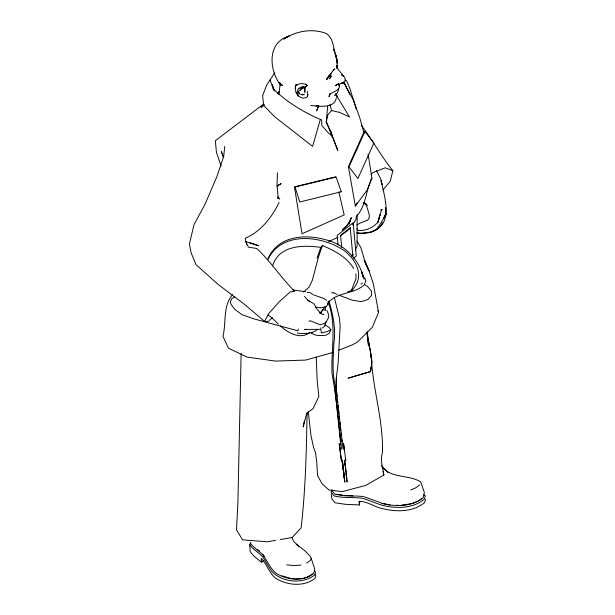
<?xml version="1.0" encoding="UTF-8"?>
<svg xmlns="http://www.w3.org/2000/svg" width="615" height="615" viewBox="0 0 615 615"><rect width="100%" height="100%" fill="white"/><g stroke="black" fill="none" stroke-linecap="round" stroke-linejoin="round"><path stroke-width="0.92" d="M357.131 214.666L357.107 246.038L355.278 250.297M343.085 448.912L336.074 388.396L336.39 377.533L338.096 363.38L340.149 325.988L339.426 318.247L334.276 297.191M277.403 172.792L277.034 184.708L278.241 198.745L277.496 197.138M241.126 353.479L237.874 503.747L236.498 529.899L242.61 539.855L267.271 541.784L275.558 540.362M338.404 89.09L338.35 90.789L337.097 93.257L334.683 95.471L336.044 93.872L335.852 94.256M325.281 310.629L325.389 307.784M370.561 371.537L348.221 378.156L370.545 371.591L370.714 367.785M370.707 367.824L370.545 371.591L372.098 361.566L367.07 332.246M336.082 383.06L336.39 377.533M307.285 412.642L307 416.386C306.401 453.678 305.378 490.832 301.142 527.824L292.133 537.518L280.163 539.57M295.369 88.314L296.007 84.624M327.657 106.218L326.273 121.962L337.773 150.391L330.686 131.264L326.273 121.962L327.872 114.774L331.554 110.531L329.924 104.55M280.209 83.302L278.941 94.633M325.996 321.576L324.904 325.919L322.414 328.018M224.759 146.347L223.699 156.418L216.772 176.889L205.187 203.957L194.025 224.567L189.382 244.055L191.173 253.011L196.077 264.704L217.779 284.153L244.301 304.202L264.581 321.422L268.209 321.414M356.331 216.495L356.031 219.294L352.595 224.906M331.285 493.891L331.892 499.096L335.029 502.77L345.461 504.315L359.429 504.953L359.852 501.148M331.016 76.268L330.916 76.929L330.586 74.938L330.916 76.929L329.479 78.728L330.447 77.528M304.456 420.552L303.195 426.933L306.67 413.349L313.089 408.629L318.824 396.46L317.209 380.985L316.241 357.192M336.397 97.762C334.214 109.116 319.185 106.041 310.744 105.496M361.282 125.345C372.498 139.982 381.169 156.387 392.87 170.701L390.202 181.317L382.976 189.92M329.64 94.326L329.01 96.64L330.17 93.641L329.64 94.326C332.846 91.589 341.187 90.436 339.149 84.539L339.388 85.839L338.665 83.801L339.126 85.124M381.646 209.515L378.033 222.1C373.313 227.635 365.779 230.856 358.522 230.617L356.9 228.78M301.934 87.122L301.634 88.183L302.603 86.815M307.277 85.308C304.071 82.733 298.967 83.379 295.6 85.354C294.024 90.451 297.46 97.347 303.003 98.169L306.378 97.447L307.508 96.463L307.946 94.841L307.231 92.558L307.769 91.481M270.108 79.858L273.114 88.791C286.713 101.906 303.018 112.007 320.33 119.448L312.612 146.393L274.897 116.935L263.604 105.303L262.62 95.617L266.656 85.216L274.797 72.662M425.618 499.211L424.519 502.624C413.026 512.18 396.083 512.118 382.261 508.543C374.351 506.929 367.193 501.171 359.029 501.348L359.429 504.953M272.53 265.941C278.979 245.108 302.972 244.855 320.792 247.399L322.391 245.531C334.414 250.643 346.799 256.97 353.717 268.578M331.954 489.617L331.093 492.261L334.176 495.936C343.662 498.311 353.479 497.005 363.042 498.327C369.361 500.587 375.557 503.155 381.961 505.184C395.783 508.759 412.719 508.82 424.212 499.272L425.311 495.851L423.82 494.798M317.056 258.177L320.792 247.399M298.475 329.202L297.906 330.816L253.457 318.739L242.064 314.719L234.845 309.422L231.155 304.579L230.356 301.934L231.655 298.829L234.33 296.983M314.38 571.089L313.504 573.58C302.795 581.99 286.675 580.06 275.72 573.042C270.108 568.006 267.095 560.911 262.974 554.73L264.066 556.298C260.391 551.201 254.041 548.757 250.651 543.322M318.778 105.703L316.533 110.923L318.601 106.011M296.322 544.29L304.848 550.779L310.129 556.137L311.182 558.259L310.367 560.45L306.7 563.048M322.391 245.531L318.501 256.924L312.289 280.417L309.068 287.19L303.564 292.048M369.246 161.545L371.937 178.212C365.687 190.527 366.186 205.956 356.423 216.434M300.827 88.706L300.312 90.005L300.996 88.629M357.107 241.203L360.844 247.576L364.449 259.776L369.054 270.877L373.274 283.515L378.556 312.351L372.367 327.28L357.515 342.025L351.38 345.299L338.934 350.127M370.891 180.964L367.047 190.189L355.339 206.071L348.398 166.627L364.326 131.272L364.618 132.94M364.503 284.107L365.856 280.871L364.933 278.249L362.95 276.727M263.966 560.872L261.475 562.125L254.372 556.552L250.182 551.67L249.752 544.567L250.697 542.43M324.743 324.866L329.102 327.426L330.862 329.725L329.179 333.376L325.827 335.283L319.815 335.598L315.956 335.206L311.413 333.415L312.551 332.523M382.461 222.699C378.471 232.324 365.894 234.415 356.785 232.947M279.087 202.435C271.961 217.356 260.714 231.617 245.208 238.32L245.9 242.348L248.445 247.168L256.762 248.475C270.508 261.367 280.794 277.296 294.001 290.703M264.581 321.422L268.455 313.927L279.287 301.727L290.272 291.871L294.616 291.387M385.69 214.343L383.468 218.594L385.989 214.258L385.597 207.586L385.643 210.968M385.067 215.996L385.989 214.258L381 223.007L376.411 229.341L371.514 231.986L360.398 233.293L357.115 232.808M355.339 206.071L357.169 202.988M370.468 180.672L371.937 178.212M268.032 258.784C279.364 232.255 313.627 233.446 336.005 243.448C349.358 249.982 359.629 262.582 363.357 276.95L361.574 271.607L364.026 279.195M267.786 259.791C281.532 230.31 323.044 235.499 345.322 251.381C357.669 261.782 364.926 278.08 351.234 290.81L347.713 291.687M329.194 75.491L326.427 79.712L331.101 73.715L326.427 79.712L330.509 73.708L334.821 68.865L333.007 70.41M320.292 313.665L322.721 309.929L324.789 309.937M328.126 304.087L326.242 306.654L321.13 307.8L315.833 307.108M317.048 329.379L316.041 330.724C310.314 333.945 303.649 333.907 297.322 333.053M298.998 88.237L297.568 90.121L298.367 92.619L298.129 91.958L299.912 94.087L297.537 91.474L299.274 93.342M232.578 294.693C222.668 305.886 226.389 322.737 222.976 336.367L228.511 348.221L247.076 357.092L275.62 361.09L305.747 360.067L332.707 352.533M319.9 313.466L325.043 306.854M327.365 303.871C335.875 291.771 353.763 294.631 364.072 284.953M351.742 256.255L353.294 254.341M371.137 174.668L373.021 172.508L385.175 167.795L392.87 170.701M342.324 230.241L344.608 227.627L343.078 229.226C346.921 226.358 349.812 222.169 351.288 217.625L349.082 224.075L350.627 219.701L346.606 226.151L343.078 229.226M350.473 227.735L348.19 230.187L340.164 236.006M361.005 284.253L362.235 283.069M263.835 105.057L261.014 107.625L264.435 104.604M299.075 90.982L302.28 88.491L304.571 87.799L303.979 87.522M268.901 320.807L272.337 317.763M353.341 258.292L356.246 255.994L353.164 222.73L337.174 235.437L338.05 244.931M263.574 104.066L215.342 140.735L216.457 152.489L221.116 166.019M419.707 484.866L415.848 487.78L410.705 489.978M421.69 498.481L418.369 500.948L412.826 503.17M277.365 93.695L279.671 91.981M309.145 321.399L310.098 320.692L320.169 324.797L325.589 323.013L328.402 317.878L328.794 314.903L326.857 310.483M312.389 573.918L308.715 576.586L302.834 578.584L295.554 578.946M277.365 93.065L278.903 91.981M277.357 93.073L279.664 91.466M309.676 332.577C300.635 339.918 287.551 332.776 280.486 325.889M316.033 106.326L317.525 105.365M337.896 84.178L335.206 85.762L337.881 84.155L336.344 84.778L343.178 83.025L344.746 82.056C346.23 79.335 344.6 76.014 341.779 75.03M277.165 185.976L281.132 183.624L277.034 185.984M356.877 224.998L360.467 222.899L367.67 220.17L369.269 217.841L369.231 214.504L365.979 203.826L366.817 205.064M369.008 346.184L368.839 343.362L371.222 355.601C372.39 388.28 383.483 419.937 382.453 452.771C379.793 459.997 383.045 467.731 383.837 475.041L365.648 485.427L342.194 491.639L328.94 489.994L321.945 483.651L317.517 475.38L316.817 462.734L315.564 452.855L313.665 447.789L310.967 435.574L308.246 411.727M298.621 88.46L301.012 87.215M330.862 329.725L327.403 331.5L321.345 333.015L320.723 327.841M352.841 290.065L351.234 290.81L356 278.687L355.947 273.713M328.764 241.503L337.989 237.329M302.08 86.823L303.349 86.284M380.693 209.946L382.43 209.308M331.754 293.001L333.553 292.471M371.191 231.663C394.33 225.036 384.59 197.576 381.154 180.841L381.984 184.531L380.831 179.203L376.426 170.639M335.536 176.851L294.424 186.845L302.026 233.777L344.177 214.95L338.819 191.811M406.861 504.454L411.973 503.354M295.6 85.354L297.253 85.055M319.739 312.589L321.56 312.266M307.2 292.448L309.891 292.44L313.15 294.762M341.44 460.773L339.226 443.761L341.44 460.773L342.455 460.65L344.854 482.237L342.04 460.781M343.77 446.106L343.554 443.238L345.761 460.258L344.754 460.374L347.144 481.96L346.529 478.954M401.664 505.007L406.008 504.638M300.943 565.077L293.87 565.531L286.751 564.854M306.485 329.348L304.44 329.432L320.038 329.363M303.349 86.876L305.178 86.892M341.671 82.979L343.232 82.971L341.848 82.948M355.816 496.09L345.146 495.782L335.044 494.299L331.962 490.793M356.6 495.998L363.019 496.49M352.802 495.875L344.346 495.398M396.368 505.215L398.182 505.299M323.921 314.45L322.598 314.342L319.769 312.243L316.525 308.599L313.965 303.871L307.623 299.92L304.525 296.368M292.771 289.942L305.594 291.71M289.996 578.192L281.862 575.84M291.848 578.446L294.623 578.823M258.884 245.823L245.485 241.595M336.221 494.245L342.54 495.137M383.022 503.439L390.01 504.923M381.915 503.408C395.422 506.822 411.889 506.96 423.182 497.735L424.373 492.592L420.729 481.945C409.075 474.503 391.778 478.678 382.223 467.069M331.554 110.531L339.549 112.391L349.528 116.981L336.251 95.171M320.33 119.448L321.599 119.764L321.799 125.522L328.448 133.04L332.323 136.415L330.686 131.264M382.146 503.255L363.942 496.666M344.823 80.111L346.583 80.734L349.912 88.491L356.239 108.963M250.105 242.702L258 245.508M314.05 295.054L323.867 298.49L326.627 300.366M337.135 294.431L333.138 292.64M338.727 295.115L352.203 300.158L361.243 301.65L367.893 299.536L371.506 295.461L371.429 291.072L367.57 286.49L364.487 284.622M341.763 75.107L343.677 76.391L336.951 67.75L336.713 65.213L336.797 68.165C338.096 61.692 336.282 55.027 333.661 49.154M366.855 205.602L363.503 202.643L365.748 204.172M363.503 202.643L367.132 205.241M268.248 315.118L271.622 317.555L278.387 324.097M257.424 549.472L259.415 551.032M296.261 544.275L298.89 546.358L293.724 541.531L291.94 537.464M307.623 299.92L309.691 301.85M382.422 467.154L387.896 472.205L383.091 468.069L381.538 465.655M249.752 544.567C253.157 550.141 259.615 552.624 263.366 557.805C266.087 562.279 268.67 566.846 271.63 571.181C282.054 582.52 302.203 584.388 314.534 575.156L315.526 572.573L314.296 569.767M278.164 196.969L279.779 199.252M343.716 82.026L353.64 100.676L359.706 117.573L363.657 131.572M280.709 85.3C269.078 70.464 266.702 42.212 289.219 36.047L283.669 39.053C296.146 31.096 311.882 28.09 325.988 33.356C332.776 37.607 333.092 45.279 334.806 52.152L333.607 49.623M273.114 88.791L274.236 91.035M343.616 81.995L349.881 94.541M364.28 260.714L369.054 270.877L364.218 260.414M334.814 53.812L335.867 56.211M315.241 574.487L315.856 575.886L314.872 578.477C303.71 587.14 286.99 585.395 275.535 578.154C269.116 572.865 266.879 564.293 261.244 558.405L261.475 562.125M377.81 310.598L378.556 312.351M335.375 54.927L335.936 56.319M223.614 157.44L221.323 151.444L223.537 157.517M311.182 558.259L314.811 569.183M272.36 84.593L274.505 90.597M382.93 471.398L383.837 475.041M328.91 300.789C332.969 314.757 336.082 329.071 333.853 343.662C333.361 358.576 331.554 373.882 336.074 388.396M328.01 301.681C337.066 324.858 330.908 349.428 332.015 373.466C336.597 398.459 338.727 423.835 341.556 449.096M337.197 61.177L336.174 56.126M336.659 95.225L336.236 93.211L336.912 96.493L336.39 93.58M346.522 478.078L346.752 478.947L346.553 476.271M345.469 458.552L345.761 460.258M344.093 446.713L344.2 447.336M356.323 148.984L356.608 150.667M368.085 154.104L369.092 160.623M345.93 474.173L346.122 475.526M366.832 332.461L367.193 335.306M367.432 337.204L368.4 344.8L367.217 331.554M344.677 460.574L346.391 474.857M342.271 459.897L344.454 479.223L342.155 460.735M344.046 448.466L344.262 450.288M344.062 447.858L344.162 448.735M340.449 428.017L340.725 430.569M341.01 433.121L341.287 435.674M341.663 439.079L341.94 441.624M340.795 445.214L334.721 386.604M338.611 411.028L338.888 413.572M339.157 416.124L339.526 419.522M339.803 422.067L340.072 424.611M337.973 405.077L338.25 407.63M337.358 399.135L337.712 402.533M337.097 396.59L336.098 384.936M344.731 463.326L344.915 465.232M352.841 256.04L350.219 227.727L340.579 235.376L341.717 247.637M246.454 241.633L246.715 244.501M304.917 87.453L304.817 92.219L304.917 87.453L307.046 85.385L305.532 84.224L307.046 85.385L304.917 87.453M307.546 94.81L307.508 96.463L307.546 94.81M371.222 355.601L371.145 357.476L371.222 355.601M379.901 214.95L378.033 222.1L379.901 214.95M356.931 149.184L348.997 166.834L357.892 178.55L373.889 143.034L364.933 131.472L356.931 149.184M303.741 94.318L302.749 94.933L304.248 94.364L303.741 94.318M341.256 191.78L299.72 201.997L295.023 187.045L336.144 177.051L341.256 191.78M302.588 94.748L301.073 94.318L302.588 94.748M282.439 85.585L279.241 82.402L282.439 85.585M298.529 95.902L296.169 92.342L298.529 95.902M336.213 57.018L335.752 55.504L337.289 63.291L336.213 57.018M339.711 446.951L339.872 447.858L339.711 446.951M339.841 449.257L339.664 447.62L339.841 449.257"/></g></svg>
